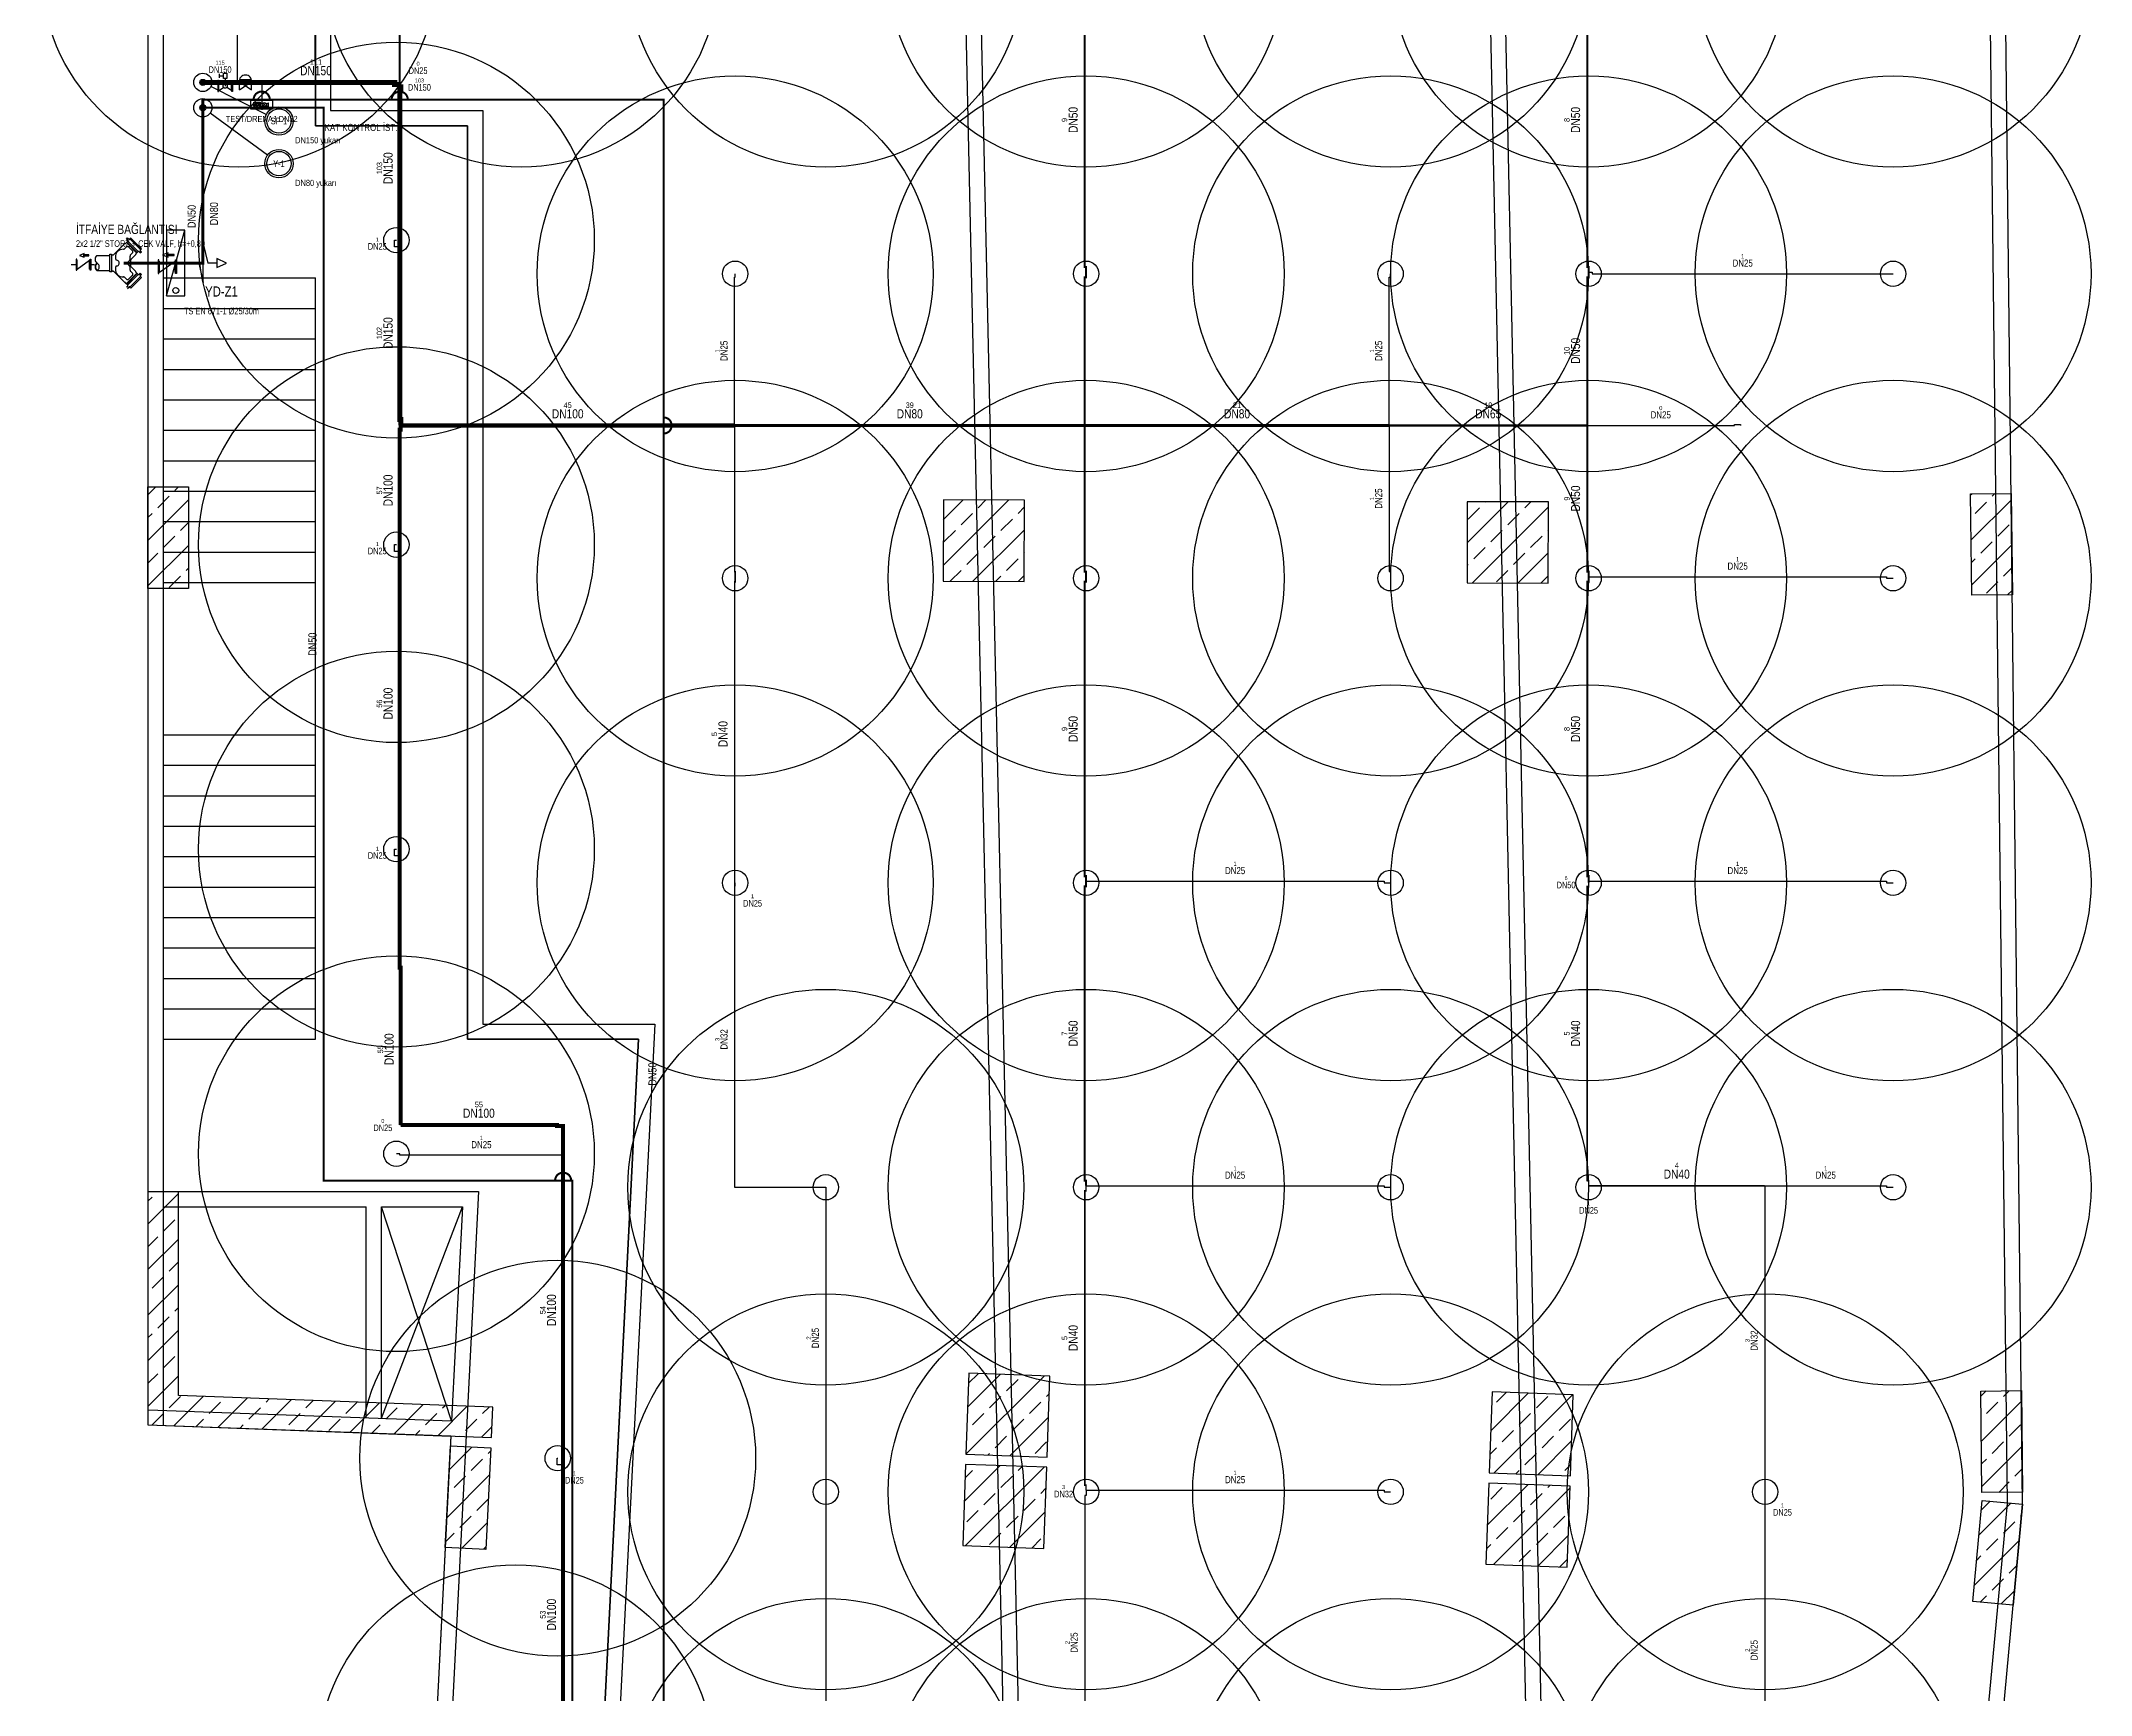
# Model space of a CAD drawing. Header units: centimetres. Extents: x 247996 to 315152, y -468471 to -440326.
# Drawn here: x 250247 to 252266, y -453671 to -452041 of the extents above; entities that cross this region are included whole.
import ezdxf
from ezdxf.enums import TextEntityAlignment as Align

# ---------------------------------------------------------------- set-up
doc = ezdxf.new("R2010")
doc.units = ezdxf.units.CM
for name, color, linetype in [('SCOTT-MKDU0', 50, 'Continuous'), ('SCOTT-MTY-SPRINKLER', 15, 'Continuous'), ('SCOTT-MTY-SPRINKLER-BORU', 140, 'Continuous'), ('SCOTT-MTY-SPRINKLER-CAP', 141, 'Continuous'), ('SCOTT-MTY-SPRINKLER-KORUMA', 8, 'Continuous'), ('SCOTT-MTY-YANGIN-DOLAP', 1, 'Continuous'), ('SCOTT-MTY-YANGIN-DOLAP-BORU', 1, 'Continuous'), ('SCOTT-MTY-YANGIN-ITFAIYE', 1, 'Continuous'), ('SCOTT-MTY-YANGIN-KOLON', 6, 'Continuous'), ('SCOTT-MTY-YANGIN-VANA', 1, 'Continuous')]:
    doc.layers.add(name, color=color, linetype=linetype)
doc.styles.add('ROTAS', font='arial.ttf')

# ---------------------------------------------------------------- blocks, each defined once
blk = doc.blocks.new('ASL-SPR-UP')
blk.add_circle((0, 0), 12.5)
blk = doc.blocks.new('Y-KOLON')
blk.add_hatch(color=7).paths.add_polyline_path([(3, 0), (2.8, 1.1), (2.1, 2.1), (1.1, 2.8), (0, 3), (-1.1, 2.8), (-2.1, 2.1), (-2.8, 1.1), (-3, 0), (-2.8, -1.1), (-2.1, -2.1), (-1.1, -2.8), (0, -3), (1.1, -2.8), (2.1, -2.1), (2.8, -1.1)])
for radius in [9, 3]:
    blk.add_circle((0, 0), radius)
blk = doc.blocks.new('ASL-YD-PLAN')
for p, q in [((0, 32.8), (-5, 22)), ((5, 22), (0, 32.8)), ((-21.2, 7.3), (0, 12.3)), ((21.2, 7.3), (-21.2, 7.3)), ((-5, 22), (5, 22)), ((0, 22), (0, 12.3)), ((0, 2.3), (21.2, 7.3)), ((0, 2.3), (0, -7.8)), ((36, -32.8), (-36, -12.8)), ((30, -22.8), (30, -22.8))]:
    blk.add_line(p, q)
for points in [[(-36, -12.8), (-36, -32.8), (36, -32.8), (36, -12.8), (-36, -12.8)], [(36, -32.8), (-36, -12.8), (-36, -32.8), (36, -32.8)]]:
    blk.add_lwpolyline(points)
blk.add_circle((30, -22.8), 3.25)
blk = doc.blocks.new('ASL-IZL-KELEBEK')
for p, q in [((-4.4, -6.8), (-17.1, 1.9)), ((-17.1, -22.4), (-17.1, 1.9)), ((-15.3, 12.6), (-15.3, 23.4)), ((-15.3, 12.6), (-15.3, 23.4)), ((-15.3, 12.6), (-15.3, 23.4)), ((-15.3, 12.6), (-15.3, 23.4)), ((-15.3, 18), (-4.7, 18)), ((-15.3, 18), (-4.7, 18)), ((-15.3, 18), (-4.7, 18)), ((-15.3, 18), (-4.7, 18)), ((0.1, 10.8), (0.1, -10.2)), ((4.6, -6.7), (17.1, 1.9)), ((17.1, -22.4), (17.1, 1.9)), ((-17.1, -22.4), (-4.4, -13.6)), ((17.1, -22.4), (4.6, -13.7))]:
    blk.add_line(p, q)
for points in [[(-18.2, 4.8), (-20, 4.8), (-20, -25.2), (-18.2, -25.2), (-18.2, 4.8)], [(4.9, 25.2), (4.9, 10.8), (-4.7, 10.8), (-4.7, 25.2), (4.9, 25.2)], [(4.9, 25.2), (4.9, 10.8), (-4.7, 10.8), (-4.7, 25.2), (4.9, 25.2)], [(4.9, 25.2), (4.9, 10.8), (-4.7, 10.8), (-4.7, 25.2), (4.9, 25.2)], [(4.9, 25.2), (4.9, 10.8), (-4.7, 10.8), (-4.7, 25.2), (4.9, 25.2)], [(18.2, 4.8), (20, 4.8), (20, -25.2), (18.2, -25.2), (18.2, 4.8)]]:
    blk.add_lwpolyline(points)
blk.add_circle((0.1, -10.2), 5.68)
blk = doc.blocks.new('ASL-FS')
for p, q in [((-16.3, 7.7), (16.2, 7.7)), ((-16.2, -20), (-16.2, 2)), ((-16.2, 2), (16.3, -20)), ((-16.2, -20), (16.3, 2)), ((0.1, -9), (0.1, 7.7)), ((16.3, -20), (16.3, 2))]:
    blk.add_line(p, q)
blk.add_lwpolyline([(16.2, 7.7), (14.8, 11.1), (12.8, 14.1), (10.1, 16.6), (7, 18.5), (3.5, 19.6), (-0.1, 20), (-3.7, 19.6), (-7.2, 18.5), (-10.3, 16.6), (-12.9, 14.1), (-15, 11.1), (-16.3, 7.7)])
blk = doc.blocks.new('ASL-TEST')
for p, q in [((-34.2, 4.8), (-31.8, 10.2)), ((-28.5, 10.2), (-26.1, 4.8)), ((-27.4, 0), (-21.1, 0)), ((-21.1, 10.2), (-6.9, -10.2)), ((-21.1, -10.2), (-6.9, 10.2)), ((-21.1, 10.2), (-6.9, -10.2)), ((-21.1, -10.2), (-6.9, 10.2)), ((-6.9, 0), (-5.6, 0)), ((-5.6, 8.4), (3.3, 4)), ((-5.6, -8.4), (-5.6, 8.4)), ((5, -6.3), (17.5, 6.3)), ((5, 6.3), (17.5, -6.3)), ((19.2, 4), (28, 8.4)), ((28, -8.4), (28, 8.4)), ((-34.2, -4.8), (-31.8, -10.2)), ((-28.5, -10.2), (-26.1, -4.8)), ((-5.6, -8.4), (3.3, -4)), ((19.2, -4), (28, -8.4))]:
    blk.add_line(p, q)
for points in [[(-44.2, -18.7), (-44.2, 18.7), (44.2, 18.7), (44.2, -18.7), (-44.2, -18.7)], [(-34.2, -4.8), (-34.2, 4.8)], [(-27.4, -2.4), (-27.4, 2.4), (-33.2, 2.4), (-33.2, -2.4), (-27.4, -2.4)], [(-31.8, 10.2), (-28.5, 10.2)], [(-26.1, -4.8), (-26.1, 4.8)], [(-21.1, -10.2), (-21.1, 10.2), (-6.9, 10.2), (-6.9, -10.2), (-21.1, -10.2)], [(-31.8, -10.2), (-28.5, -10.2)]]:
    blk.add_lwpolyline(points)
blk.add_circle((11.2, 0), 8.88)
blk = doc.blocks.new('ASL-ITFAIYE')
for p, q in [((52.4, 53.8), (58.4, 59.9)), ((54.8, 65.7), (58.2, 69.2)), ((54.8, 65.7), (58.4, 62.1)), ((56, 57.4), (84.5, 28.9)), ((57.1, 63.4), (60.5, 66.9)), ((58.2, 69.2), (61.9, 65.5)), ((58.4, 59.8), (86.5, 31.7)), ((64, 65.5), (64.1, 65.6)), ((-80.2, -16.6), (-80.2, 7.8)), ((-45.9, -16.6), (-45.9, 7.8)), ((-26.1, 20.7), (9, 20.7)), ((13.9, 24.4), (14.3, 23.8)), ((20.1, 23.3), (50.1, 53.3)), ((49.4, 38.7), (55, 44.3)), ((50.7, 53.6), (51.8, 53.6)), ((54.6, 56), (83.1, 27.5)), ((60.5, 44.3), (71.4, 33.4)), ((66, 22.5), (71.4, 27.9)), ((67, 9.6), (80.4, 23.1)), ((80.7, 23.6), (80.7, 24.7)), ((80.9, 25.3), (87, 31.3)), ((89.1, 31.3), (92.8, 27.7)), ((90.5, 30), (93.9, 33.4)), ((92.6, 37), (92.6, 37)), ((92.6, 34.8), (96.2, 31.1)), ((92.8, 27.7), (96.2, 31.1)), ((-96.2, -4.3), (-83.1, -4.3)), ((-43, -4.3), (-32.6, -4.3)), ((-26.1, -20.7), (9, -20.7)), ((13.9, -24.4), (14.3, -23.8)), ((20.1, -23.3), (50.2, -53.3)), ((49.4, -38.7), (55, -44.3)), ((50.7, -53.6), (51.8, -53.6)), ((52.4, -53.8), (58.4, -59.9)), ((54.6, -56), (83.1, -27.5)), ((56, -57.4), (84.5, -28.9)), ((58.4, -59.8), (86.5, -31.7)), ((60.5, -44.3), (71.4, -33.4)), ((66, -22.5), (71.4, -27.9)), ((67, -9.6), (80.4, -23.1)), ((80.7, -24.7), (80.7, -23.6)), ((80.9, -25.3), (87, -31.3)), ((89.1, -31.3), (92.8, -27.7)), ((90.5, -30), (94, -33.4)), ((92.6, -34.8), (96.2, -31.1)), ((92.6, -37), (92.6, -37)), ((92.8, -27.7), (96.2, -31.1)), ((54.8, -65.7), (58.4, -62.1)), ((57.1, -63.4), (60.5, -66.9)), ((58.2, -69.2), (61.9, -65.5)), ((64.1, -65.5), (64.1, -65.6))]:
    blk.add_line(p, q)
for points in [[(58.4, 59.9), (58.7, 60.1), (58.8, 60.5), (58.9, 60.8), (58.9, 61.1), (58.8, 61.5), (58.7, 61.8), (58.4, 62.1)], [(61.9, 65.5), (62.1, 65.3), (62.4, 65.1), (62.8, 65), (63.1, 65), (63.5, 65.1), (63.8, 65.3), (64, 65.5)], [(63.8, 65.9), (93, 36.7), (95.7, 39.4), (66.5, 68.6), (63.8, 65.9)], [(-81.3, 10.7), (-83.1, 10.7), (-83.1, -19.4), (-81.3, -19.4), (-81.3, 10.7)], [(-80.2, -16.6), (-45.9, 7.8)], [(-73.9, 21.1), (-60.8, 16.3), (-63.3, 20.1), (-48.3, 20.1), (-48.3, 22.1), (-63.3, 22.1), (-60.8, 26), (-73.9, 21.1)], [(-44.8, 10.7), (-43, 10.7), (-43, -19.4), (-44.8, -19.4), (-44.8, 10.7)], [(-26.1, 20.7), (-28.1, 18.6), (-29.7, 16), (-30.6, 13.3), (-31, 10.3), (-30.6, 7.4), (-29.7, 4.6), (-28.1, 2.1), (-26.1, 0)], [(9, -24.4), (9, 24.4), (13.9, 24.4), (13.9, -24.4), (9, -24.4)], [(14.3, 23.8), (14.9, 23.2), (15.5, 22.7), (16.3, 22.4), (17.1, 22.2), (17.9, 22.2), (18.7, 22.4), (19.5, 22.8), (20.1, 23.3)], [(46.4, 37.6), (42.1, 37.5), (37.9, 36.4), (34, 34.5), (30.7, 31.9), (27.9, 28.5), (25.9, 24.7), (24.8, 20.6), (24.6, 16.3), (25.3, 12), (26.9, 8)], [(27.1, -8), (28.8, -7.8), (30.3, -7.3), (31.8, -6.5), (33, -5.4), (34, -4), (34.7, -2.5), (35, -0.8), (35, 0.8), (34.7, 2.5), (34, 4), (33, 5.4), (31.8, 6.5), (30.3, 7.3), (28.8, 7.8), (27.1, 8)], [(46.4, 37.6), (47.2, 37.6), (48, 37.8), (48.8, 38.2), (49.4, 38.7)], [(50.7, 53.6), (50.5, 53.6), (50.4, 53.5), (50.3, 53.4), (50.1, 53.3)], [(51.8, 53.6), (52, 53.6), (52.1, 53.6), (52.2, 53.7), (52.4, 53.8)], [(60.5, 44.3), (59.8, 44.8), (59, 45.2), (58.2, 45.4), (57.3, 45.4), (56.5, 45.2), (55.7, 44.8), (55, 44.3)], [(57.9, 1.2), (57.7, 0.9), (57.5, 0.7), (57.4, 0.3), (57.4, 0), (57.4, -0.3), (57.5, -0.7), (57.7, -0.9), (57.9, -1.2)], [(57.9, 1.2), (60.9, 3.9), (63.2, 7.3), (64.6, 11.1), (65.2, 15.1), (64.9, 19.1)], [(66, 22.5), (65.4, 21.8), (65, 21), (64.9, 20), (64.9, 19.1)], [(67, 9.6), (66.5, 9.1), (66.2, 8.4), (65.9, 7.8), (65.8, 7.1)], [(65.8, 7.1), (65.8, 7), (65.9, 6.9), (65.9, 6.8), (65.9, 6.7)], [(65.9, -6.7), (67, -4.1), (67.6, -1.4), (67.6, 1.4), (67, 4.1), (65.9, 6.7)], [(71.4, 27.9), (71.9, 28.6), (72.3, 29.4), (72.5, 30.2), (72.5, 31.1), (72.3, 31.9), (71.9, 32.7), (71.4, 33.4)], [(80.4, 23.1), (80.5, 23.2), (80.6, 23.3), (80.6, 23.5), (80.7, 23.6)], [(80.9, 25.3), (80.8, 25.2), (80.7, 25), (80.7, 24.9), (80.7, 24.7)], [(89.1, 31.3), (88.9, 31.6), (88.6, 31.7), (88.2, 31.8), (87.9, 31.8), (87.5, 31.7), (87.2, 31.6), (87, 31.3)], [(92.6, 37), (92.4, 36.7), (92.2, 36.4), (92.1, 36), (92.1, 35.7), (92.2, 35.4), (92.4, 35), (92.6, 34.8)], [(-26.1, 0), (-28, -2.2), (-29.5, -4.7), (-30.4, -7.4), (-30.7, -10.3), (-30.4, -13.2), (-29.5, -16), (-28, -18.5), (-26.1, -20.7)], [(-25.3, -0.4), (-27.2, -2.4), (-28.7, -4.9), (-29.6, -7.5), (-29.9, -10.3), (-29.6, -13.1), (-28.7, -15.8), (-27.2, -18.2), (-25.3, -20.3)], [(-26.1, -20.7), (-24, -19.5), (-22.3, -17.9), (-20.9, -16), (-19.9, -13.8), (-19.4, -11.5), (-19.4, -9.2), (-19.9, -6.8), (-20.9, -4.7), (-22.3, -2.8), (-24, -1.2), (-26.1, 0)], [(20.1, -23.3), (19.5, -22.8), (18.7, -22.4), (17.9, -22.2), (17.1, -22.2), (16.3, -22.4), (15.5, -22.7), (14.9, -23.2), (14.3, -23.8)], [(26.9, -8), (25.3, -12), (24.6, -16.3), (24.8, -20.6), (25.9, -24.7), (27.9, -28.6), (30.7, -31.9), (34, -34.5), (37.9, -36.4), (42.1, -37.5), (46.4, -37.6)], [(49.4, -38.7), (48.8, -38.2), (48, -37.8), (47.2, -37.6), (46.4, -37.6)], [(50.2, -53.3), (50.3, -53.4), (50.4, -53.5), (50.5, -53.6), (50.7, -53.6)], [(52.4, -53.8), (52.2, -53.7), (52.1, -53.6), (52, -53.6), (51.8, -53.6)], [(55, -44.3), (55.7, -44.8), (56.5, -45.2), (57.3, -45.4), (58.2, -45.4), (59, -45.2), (59.8, -44.8), (60.5, -44.3)], [(64.9, -19.1), (65.2, -15.1), (64.6, -11.1), (63.2, -7.3), (60.9, -3.9), (57.9, -1.2)], [(63.8, -65.9), (93, -36.7), (95.7, -39.4), (66.5, -68.6), (63.8, -65.9)], [(64.9, -19.1), (64.9, -20), (65, -21), (65.4, -21.8), (66, -22.5)], [(64.9, -19.1), (64.9, -20), (65, -21), (65.4, -21.8), (66, -22.5)], [(65.9, -6.7), (65.9, -6.8), (65.9, -6.9), (65.8, -7), (65.8, -7.1)], [(65.8, -7.1), (65.9, -7.8), (66.2, -8.4), (66.5, -9.1), (67, -9.6)], [(71.4, -33.4), (71.9, -32.7), (72.3, -31.9), (72.5, -31.1), (72.5, -30.2), (72.3, -29.4), (71.9, -28.6), (71.4, -27.9)], [(80.7, -23.6), (80.6, -23.5), (80.6, -23.3), (80.5, -23.2), (80.4, -23.1)], [(80.7, -24.7), (80.7, -24.9), (80.7, -25), (80.8, -25.1), (80.9, -25.3)], [(87, -31.3), (87.2, -31.6), (87.5, -31.7), (87.9, -31.8), (88.2, -31.8), (88.6, -31.7), (88.9, -31.6), (89.1, -31.3)], [(92.6, -34.8), (92.4, -35), (92.2, -35.4), (92.1, -35.7), (92.1, -36), (92.2, -36.4), (92.4, -36.7), (92.6, -37)], [(58.4, -62.1), (58.7, -61.8), (58.8, -61.5), (58.9, -61.1), (58.9, -60.8), (58.8, -60.5), (58.7, -60.1), (58.4, -59.9)], [(64.1, -65.5), (63.8, -65.3), (63.5, -65.1), (63.1, -65), (62.8, -65), (62.5, -65.1), (62.1, -65.3), (61.9, -65.5)]]:
    blk.add_lwpolyline(points)
blk.add_circle((65, 0), 1.84)
blk = doc.blocks.new('ASL-CEK')
for p, q in [((-17.1, -19.8), (-17.1, 4.5)), ((17.1, -19.8), (17.1, 4.5))]:
    blk.add_line(p, q)
for points in [[(-18.2, 7.4), (-20, 7.4), (-20, -22.6), (-18.2, -22.6), (-18.2, 7.4)], [(-17.1, -19.8), (17.1, 4.5)], [(-10.8, 17.8), (2.2, 13), (-0.3, 16.8), (14.7, 16.8), (14.7, 18.8), (-0.3, 18.8), (2.2, 22.6), (-10.8, 17.8)], [(18.2, 7.4), (20, 7.4), (20, -22.6), (18.2, -22.6), (18.2, 7.4)]]:
    blk.add_lwpolyline(points)

msp = doc.modelspace()

# ---------------------------------------------------------------- linework, layer by layer
at = {"layer": 'SCOTT-MKDU0', "color": 8, "ltscale": 0.03}
for p, q in [((250351.9, -450830.7), (250351.9, -453404.6)), ((250351.9, -450830.7), (250351.9, -453404.6)), ((250516.9, -452124.7), (250515.7, -450831.3)), ((250531.9, -450831.4), (250531.9, -452109.7)), ((252199, -453482.7), (252168.7, -450836.9)), ((250366.9, -450845.8), (250366.9, -453404.6)), ((250516.9, -450846.3), (250516.9, -452124.7)), ((251132, -450848.4), (251201.8, -454027.4)), ((251147, -450848.5), (251216.8, -454027.4)), ((251650, -450850.2), (251716.4, -454027.4)), ((251665, -450850.2), (251731.7, -454042.4)), ((252184, -453482.1), (252153.9, -450851.9)), ((250531.9, -452109.7), (250681.9, -452109.7)), ((250681.9, -452109.7), (250681.9, -453009.7)), ((250516.9, -452124.7), (250666.9, -452124.7)), ((250666.9, -452124.7), (250516.9, -452124.7)), ((250666.9, -452124.7), (250666.9, -453024.7)), ((250666.9, -453024.7), (250666.9, -452124.7)), ((250366.9, -452274.7), (250516.9, -452274.7)), ((250516.9, -453024.7), (250516.9, -452274.7)), ((250366.9, -452304.7), (250516.9, -452304.7)), ((250366.9, -452334.7), (250516.9, -452334.7)), ((250366.9, -452364.7), (250516.9, -452364.7)), ((250366.9, -452394.7), (250516.9, -452394.7)), ((250366.9, -452424.7), (250516.9, -452424.7)), ((250366.9, -452424.7), (250516.9, -452424.7)), ((250366.9, -452454.7), (250516.9, -452454.7)), ((250351.9, -452488.3), (250359.6, -452480.6)), ((250351.9, -452480.6), (250391.9, -452480.6)), ((250351.9, -452580.6), (250351.9, -452480.6)), ((250378.5, -452484.1), (250382, -452480.6)), ((250391.9, -452480.6), (250391.9, -452580.6)), ((250351.9, -452533.2), (250391.9, -452493.2)), ((250361.7, -452501), (250372.9, -452489.7)), ((250366.9, -452484.7), (250516.9, -452484.7)), ((251135.7, -452493.3), (251135.4, -452573.3)), ((251135.4, -452557.9), (251199.8, -452493.5)), ((251135.6, -452512.8), (251155.1, -452493.4)), ((251215.7, -452493.6), (251135.7, -452493.3)), ((251169.9, -452501), (251177.4, -452493.4)), ((251209.2, -452506.6), (251215.6, -452500.1)), ((251215.4, -452573.6), (251215.7, -452493.6)), ((251651.9, -452495.1), (251651.6, -452575.1)), ((251651.8, -452535.5), (251692, -452495.2)), ((251731.9, -452495.3), (251651.9, -452495.1)), ((251652.6, -452512.2), (251663.8, -452501)), ((251657.1, -452575.1), (251731.9, -452500.3)), ((251669.4, -452495.4), (251669.7, -452495.1)), ((251708.7, -452501), (251714.4, -452495.3)), ((251731.6, -452575.3), (251731.9, -452495.3)), ((252147.8, -452487.3), (252187.8, -452486.9)), ((252147.8, -452488.4), (252148.9, -452487.3)), ((252148.9, -452587.3), (252147.8, -452487.3)), ((252148.3, -452532.8), (252187.9, -452493.3)), ((252152.1, -452506.6), (252163.3, -452495.4)), ((252169, -452489.7), (252171.6, -452487.1)), ((252187.8, -452486.9), (252188.9, -452586.9)), ((250351.9, -452510.7), (250356.1, -452506.6)), ((250366.9, -452514.7), (250516.9, -452514.7)), ((250384.1, -452523.4), (250391.9, -452515.6)), ((251153.1, -452517.8), (251164.3, -452506.6)), ((251192.4, -452523.4), (251203.6, -452512.2)), ((251691.9, -452517.8), (251703.1, -452506.6)), ((252174.6, -452529), (252185.8, -452517.8)), ((250351.9, -452578.1), (250391.9, -452538.1)), ((250367.3, -452540.3), (250378.5, -452529)), ((251136.2, -452534.6), (251147.5, -452523.4)), ((251164.8, -452573.4), (251215.6, -452522.7)), ((251175.5, -452540.3), (251186.7, -452529)), ((251658.2, -452551.5), (251669.4, -452540.3)), ((251675, -452534.6), (251686.3, -452523.4)), ((251714.3, -452540.3), (251725.6, -452529)), ((251731.2, -452523.4), (251731.8, -452522.8)), ((252148.8, -452577.2), (252188.4, -452537.7)), ((252157.7, -452545.9), (252169, -452534.6)), ((250351.9, -452555.6), (250361.7, -452545.9)), ((250366.9, -452544.7), (250516.9, -452544.7)), ((250389.7, -452562.7), (250391.9, -452560.5)), ((251158.7, -452557.1), (251169.9, -452545.9)), ((251198, -452562.7), (251209.2, -452551.5)), ((251214.8, -452545.9), (251215.5, -452545.2)), ((251651.7, -452558), (251652.6, -452557.1)), ((251697.5, -452557.1), (251708.7, -452545.9)), ((251701.8, -452575.2), (251731.7, -452545.3)), ((252148.6, -452555), (252152.1, -452551.5)), ((252180.2, -452568.3), (252188.6, -452559.9)), ((250391.9, -452580.6), (250351.9, -452580.6)), ((250366.9, -452574.7), (250516.9, -452574.7)), ((250372.9, -452579.5), (250384.1, -452568.3)), ((251135.4, -452573.3), (251215.4, -452573.6)), ((251142.5, -452573.3), (251153.1, -452562.7)), ((251187.2, -452573.5), (251192.4, -452568.3)), ((251209.6, -452573.5), (251215.4, -452567.7)), ((251651.6, -452575.1), (251731.6, -452575.3)), ((251680.7, -452573.9), (251691.9, -452562.7)), ((251724.2, -452575.3), (251731.2, -452568.3)), ((252163.3, -452585.2), (252174.6, -452573.9)), ((252184, -452586.9), (252188.9, -452582.1)), ((252188.9, -452586.9), (252148.9, -452587.3)), ((250366.9, -452724.7), (250516.9, -452724.7)), ((250366.9, -452754.7), (250516.9, -452754.7)), ((250366.9, -452784.7), (250516.9, -452784.7)), ((250366.9, -452814.7), (250516.9, -452814.7)), ((250366.9, -452844.7), (250516.9, -452844.7)), ((250366.9, -452874.7), (250516.9, -452874.7)), ((250366.9, -452874.7), (250516.9, -452874.7)), ((250366.9, -452904.7), (250516.9, -452904.7)), ((250366.9, -452934.7), (250516.9, -452934.7)), ((250366.9, -452964.7), (250516.9, -452964.7)), ((250366.9, -452994.7), (250516.9, -452994.7)), ((250366.9, -453024.7), (250516.9, -453024.7)), ((250666.9, -453024.7), (250835.4, -453024.7)), ((250835.4, -453024.7), (250666.9, -453024.7)), ((250681.9, -453009.7), (250851.2, -453009.7)), ((250835.4, -453024.7), (250783.8, -454042.4)), ((250783.8, -454042.4), (250835.4, -453024.7)), ((250851.2, -453009.7), (250799.6, -454027.4)), ((250381.9, -453174.8), (250351.9, -453174.8)), ((250351.9, -453174.8), (250351.9, -453404.6)), ((250351.9, -453206.7), (250381.9, -453176.7)), ((250351.9, -453184.2), (250356.1, -453180.1)), ((250366.9, -453174.7), (250677.6, -453174.7)), ((250381.9, -453375.7), (250381.9, -453174.8)), ((250677.6, -453174.7), (250544, -455809.8)), ((250366.9, -453189.7), (250566.9, -453189.7)), ((250367.3, -453213.8), (250378.5, -453202.6)), ((250566.9, -453397.3), (250566.9, -453189.7)), ((250581.9, -453397.9), (250581.9, -453189.7)), ((250581.9, -453189.7), (250661.8, -453189.7)), ((250581.9, -453397.9), (250661.8, -453189.7)), ((250651.1, -453400.4), (250581.9, -453189.7)), ((250661.8, -453189.7), (250651.1, -453400.4)), ((250351.9, -453229.1), (250361.7, -453219.4)), ((250351.9, -453251.6), (250381.9, -453221.6)), ((250372.9, -453253.1), (250381.9, -453244)), ((250351.9, -453296.5), (250381.9, -453266.5)), ((250356.1, -453269.9), (250367.3, -453258.7)), ((250378.5, -453292.4), (250381.9, -453288.9)), ((250361.7, -453309.2), (250372.9, -453298)), ((250351.9, -453341.4), (250381.9, -453311.4)), ((250351.9, -453318.9), (250356.1, -453314.8)), ((250367.3, -453348.5), (250378.5, -453337.3)), ((250351.9, -453363.8), (250361.7, -453354.1)), ((250351.9, -453386.3), (250381.9, -453356.3)), ((251160.7, -453353.5), (251157.9, -453433.5)), ((251157.9, -453433.5), (251235.2, -453356.2)), ((251159.6, -453386.9), (251191.8, -453354.6)), ((251160.4, -453363.6), (251169.9, -453354.1)), ((251240.7, -453356.4), (251160.7, -453353.5)), ((251198, -453370.9), (251209.2, -453359.7)), ((251237.8, -453436.3), (251240.7, -453356.4)), ((250352.5, -453389.6), (250651.1, -453400.4)), ((250372.9, -453387.8), (250384.1, -453376.5)), ((250377.5, -453405.6), (250406.5, -453376.6)), ((250691.9, -453387.2), (250381.9, -453375.7)), ((250412.2, -453393.4), (250423.4, -453382.2)), ((250420.9, -453407.2), (250449.8, -453378.2)), ((250451.5, -453399), (250462.7, -453387.8)), ((250464.2, -453408.8), (250493.1, -453379.8)), ((250468.3, -453382.2), (250471.5, -453379)), ((250507.5, -453410.4), (250536.4, -453381.4)), ((250507.6, -453387.8), (250514.8, -453380.6)), ((250546.9, -453393.4), (250558.1, -453382.2)), ((250550.8, -453412), (250579.7, -453383)), ((250586.2, -453399), (250597.4, -453387.8)), ((250594.1, -453413.6), (250623, -453384.6)), ((250637.4, -453415.2), (250666.3, -453386.2)), ((250642.3, -453387.8), (250644.7, -453385.4)), ((250681.6, -453393.4), (250688, -453387)), ((250690.4, -453417.1), (250691.9, -453387.2)), ((251181.1, -453387.8), (251192.4, -453376.5)), ((251220.4, -453393.4), (251231.6, -453382.2)), ((251237.3, -453376.5), (251240.1, -453373.7)), ((251676.3, -453372), (251673.5, -453451.9)), ((251675, -453410.3), (251712, -453373.3)), ((251756.3, -453374.8), (251676.3, -453372)), ((251678.1, -453452.1), (251755.4, -453374.8)), ((251680.7, -453382.2), (251690.3, -453372.5)), ((251719.9, -453387.8), (251731.2, -453376.5)), ((251753.4, -453454.8), (251756.3, -453374.8)), ((252157.8, -453371.2), (252197.8, -453370.7)), ((252157.8, -453376.4), (252163.1, -453371.1)), ((252158.9, -453471.2), (252157.8, -453371.2)), ((252158.3, -453420.8), (252197.9, -453381.3)), ((252163.3, -453393.4), (252174.6, -453382.2)), ((252180.2, -453376.5), (252185.9, -453370.9)), ((252197.8, -453370.7), (252198.9, -453470.7)), ((250351.9, -453404.6), (250650.4, -453415.3)), ((250351.9, -453404.6), (250690.4, -453417.1)), ((250351.9, -453404.6), (250650.3, -453415.6)), ((250356.1, -453404.6), (250367.3, -453393.4)), ((250399.2, -453406.4), (250406.6, -453399)), ((250442.5, -453408), (250445.9, -453404.6)), ((250490.8, -453404.6), (250502, -453393.4)), ((250530.1, -453410.2), (250541.3, -453399)), ((250572.4, -453412.8), (250580.6, -453404.6)), ((250625.5, -453404.6), (250636.7, -453393.4)), ((250664.8, -453410.2), (250676, -453399)), ((250680.7, -453416.8), (250690.9, -453406.5)), ((251164.3, -453404.6), (251175.5, -453393.4)), ((251201.2, -453435), (251239.2, -453397)), ((251203.6, -453410.2), (251214.8, -453399)), ((251703.1, -453404.6), (251714.3, -453393.4)), ((251742.4, -453410.2), (251753.6, -453399)), ((252185.8, -453415.8), (252197, -453404.6)), ((250650.4, -453415.3), (250463.4, -457103.9)), ((250650.3, -453415.6), (250610.2, -454207.4)), ((250615.7, -453414.4), (250619.9, -453410.2)), ((250644.8, -453525.2), (250649.9, -453425.3)), ((250648.7, -453448.7), (250671.1, -453426.4)), ((250649.9, -453425.3), (250689.8, -453427.3)), ((250659, -453416), (250659.2, -453415.8)), ((250689.8, -453427.3), (250684.8, -453527.2)), ((250687.2, -453432.7), (250689.7, -453430.2)), ((251186.7, -453427.1), (251198, -453415.8)), ((251226, -453432.7), (251237.3, -453421.4)), ((251674.1, -453433.6), (251680.7, -453427.1)), ((251686.3, -453421.4), (251697.5, -453410.2)), ((251721.4, -453453.6), (251754.6, -453420.4)), ((251725.6, -453427.1), (251736.8, -453415.8)), ((252158.8, -453465.2), (252198.4, -453425.7)), ((252169, -453432.7), (252180.2, -453421.4)), ((250670.4, -453449.5), (250681.6, -453438.3)), ((251157.5, -453443.5), (251154.7, -453523.4)), ((251156.2, -453480), (251191.6, -453444.7)), ((251157.1, -453456.7), (251164.3, -453449.5)), ((251237.5, -453446.3), (251157.5, -453443.5)), ((251157.6, -453523.5), (251234.9, -453446.2)), ((251157.9, -453433.5), (251237.8, -453436.3)), ((251179.5, -453434.3), (251181.1, -453432.7)), ((251209.2, -453449.5), (251213.2, -453445.5)), ((251234.6, -453526.3), (251237.5, -453446.3)), ((251699.7, -453452.9), (251703.1, -453449.5)), ((251708.7, -453443.9), (251719.9, -453432.7)), ((251748, -453449.5), (251753.8, -453443.7)), ((252158.6, -453443), (252163.3, -453438.3)), ((252191.4, -453455.1), (252198.6, -453447.9)), ((250646.3, -453496), (250688.5, -453453.8)), ((250653.5, -453466.3), (250664.8, -453455.1)), ((251192.4, -453466.3), (251203.6, -453455.1)), ((251231.6, -453472), (251236.7, -453466.9)), ((251673.1, -453461.9), (251670.2, -453541.9)), ((251671.6, -453503.4), (251711.8, -453463.3)), ((251753.1, -453464.8), (251673.1, -453461.9)), ((251673.5, -453451.9), (251753.4, -453454.8)), ((251675, -453477.6), (251686.3, -453466.3)), ((251677.8, -453542.1), (251753, -453467)), ((251731.2, -453466.3), (251733.4, -453464.1)), ((251750.2, -453544.7), (251753.1, -453464.8)), ((252198.9, -453470.7), (252158.9, -453471.2)), ((252175.5, -453471), (252185.8, -453460.7)), ((252198.2, -453470.7), (252198.9, -453470.1)), ((250647.5, -453472.4), (250647.9, -453472)), ((250676, -453488.8), (250687.2, -453477.6)), ((251158.7, -453500), (251169.9, -453488.8)), ((251175.5, -453483.2), (251186.7, -453472)), ((251201, -453525.1), (251235.9, -453490.1)), ((251214.8, -453488.8), (251226, -453477.6)), ((251697.5, -453500), (251708.7, -453488.8)), ((251714.3, -453483.2), (251725.6, -453472)), ((251809.9, -457508.1), (252184, -453482.1)), ((251823.2, -457527.9), (252199, -453482.7)), ((252150, -453578.5), (252159.2, -453479)), ((252156.1, -453512.9), (252187.4, -453481.6)), ((252158.4, -453488.2), (252166.9, -453479.7)), ((252159.2, -453479), (252199, -453482.7)), ((252199, -453482.7), (252189.8, -453582.2)), ((250659.2, -453505.6), (250670.4, -453494.4)), ((250661.2, -453526), (250686.1, -453501.1)), ((251198, -453505.6), (251209.2, -453494.4)), ((251680.7, -453516.9), (251691.9, -453505.6)), ((251736.8, -453505.6), (251748, -453494.4)), ((252180.2, -453511.2), (252191.4, -453500)), ((252197, -453494.4), (252198.1, -453493.4)), ((250684.8, -453527.2), (250644.8, -453525.2)), ((250645.1, -453519.7), (250653.5, -453511.2)), ((250682.6, -453527.1), (250684.9, -453524.8)), ((251154.7, -453523.4), (251234.6, -453526.3)), ((251181.1, -453522.5), (251192.4, -453511.2)), ((251222.7, -453525.9), (251231.6, -453516.9)), ((251670.8, -453526.7), (251675, -453522.5)), ((251703.1, -453539.3), (251714.3, -453528.1)), ((251719.9, -453522.5), (251731.2, -453511.2)), ((251721.2, -453543.7), (251751.3, -453513.6)), ((252151.5, -453562.4), (252195.8, -453518.1)), ((252163.3, -453528.1), (252174.6, -453516.9)), ((251670.2, -453541.9), (251750.2, -453544.7)), ((251742.9, -453544.5), (251750.5, -453536.8)), ((252153.8, -453537.7), (252157.7, -453533.7)), ((252185.8, -453550.5), (252193.5, -453542.9)), ((252169, -453567.4), (252180.2, -453556.2)), ((252177.7, -453581.1), (252191.2, -453567.6)), ((252189.8, -453582.2), (252150, -453578.5)), ((252157.1, -453579.2), (252163.3, -453573))]:
    msp.add_line(p, q, dxfattribs=at)
at = {"layer": 'SCOTT-MTY-SPRINKLER-BORU'}
for points, const_width in [([(250440, -452082), (250440, -451974), (250441.6, -451974), (250441.6, -451970.5)], 1.5), ([(250600, -452084), (250600, -451970.5)], 2), ([(251275, -452420), (251275, -452419), (251275, -452274), (251276.2, -452274), (251276.2, -452270.5), (251276.2, -452264), (251275, -452264), (251275, -451974), (251276.2, -451974), (251276.2, -451970.5), (251276.2, -451969)], 2), ([(251771.4, -452269), (251771.4, -452264), (251770, -452264), (251770, -451974), (251771.4, -451974), (251771.4, -451970.5), (251771.4, -451969)], 2), ([(250406, -452082), (250440, -452082)], 5), ([(250440, -452082), (250595, -452082), (250595, -452084), (250600, -452084)], 5), ([(250600, -452084), (250601, -452084)], 5), ([(250601, -452084), (250601, -452089), (250600, -452089), (250600, -452244)], 5), ([(250600, -452089), (250600, -452109)], 5), ([(250600, -452244), (250600, -452414), (250601, -452414), (250601, -452420)], 5), ([(251770, -452420), (251770, -452419), (251770, -452274), (251771.4, -452274), (251771.4, -452270.5), (251771.4, -452269)], 2), ([(250601, -452420), (250601, -452424), (250600, -452424), (250600, -452544)], 4), ([(250601, -452420), (250930, -452420)], 4), ([(250850, -452420), (250870, -452420)], 4), ([(250930, -452420), (251275, -452420)], 3), ([(250930, -452420), (250930, -452564), (250930.5, -452564), (250930.5, -452569), (250930.5, -452570.5), (250930.5, -452574), (250930, -452574), (250930, -452874)], 1.5), ([(251275, -452420), (251575, -452420)], 3), ([(251275, -452420), (251275, -452564), (251276.2, -452564), (251276.2, -452569), (251276.2, -452570.5), (251276.2, -452574), (251275, -452574), (251275, -452864), (251276.2, -452864), (251276.2, -452869)], 2), ([(251575, -452420), (251770, -452420)], 2.5), ([(251770, -452420), (251770, -452564), (251771.4, -452564), (251771.4, -452569)], 2), ([(250600, -452544), (250600, -452844)], 4), ([(251771.4, -452569), (251771.4, -452570.5), (251771.4, -452574), (251770, -452574), (251770, -452864), (251771.4, -452864), (251771.4, -452869)], 2), ([(250600, -452844), (250600, -452954), (250601, -452954), (250601, -452960), (250601, -453109)], 4), ([(251276.2, -452869), (251276.2, -452870.5), (251276.2, -452874), (251275, -452874), (251275, -453164), (251276.2, -453164), (251276.2, -453169)], 2), ([(251771.4, -452870.5), (251771.4, -452874), (251770, -452874), (251770, -453164), (251771.4, -453164), (251771.4, -453169)], 1.5), ([(251771.4, -452869), (251771.4, -452870.5)], 2), ([(250601, -453109), (250755, -453109), (250755, -453110), (250761, -453110), (250761, -453139)], 4), ([(250761, -453139), (250761, -453444)], 4), ([(250761, -453154), (250761, -453174)], 4), ([(251276.2, -453169), (251276.2, -453170.5), (251276.2, -453174), (251275, -453174), (251275, -453464), (251276.2, -453464), (251276.2, -453469)], 1.5), ([(251771.4, -453169), (251945, -453169)], 1.5), ([(250761, -453444), (250761, -453739)], 4)]:
    msp.add_lwpolyline(points, dxfattribs=dict(at, const_width=const_width))
for points in [[(250464, -452082), (250464, -452104)], [(250464, -452089), (250464, -452109)], [(250601, -452084), (250601, -452082)], [(250600, -452244), (250595, -452244), (250595, -452237.4), (250596.7, -452237.4)], [(250930, -452420), (250930, -452419), (250930, -452274), (250930.5, -452274), (250930.5, -452270.5)], [(251575, -452420), (251575, -452419), (251575, -452274), (251576.2, -452274), (251576.2, -452270.5)], [(251771.4, -452269), (251775, -452269), (251775, -452270.5), (252071.4, -452270.5)], [(251575, -452420), (251575, -452564), (251576.2, -452564), (251576.2, -452570.5)], [(251770, -452420), (251915, -452420), (251915, -452419), (251921, -452419), (251921, -452420)], [(250600, -452544), (250595, -452544), (250595, -452537.4), (250596.7, -452537.4)], [(251771.4, -452569), (252065, -452569), (252065, -452570.5), (252071.4, -452570.5)], [(250600, -452844), (250595, -452844), (250595, -452837.4), (250596.7, -452837.4)], [(250930, -452874), (250930.5, -452874), (250930.5, -452870.5)], [(250930, -452874), (250930, -452879), (250930, -453170.5), (251019.8, -453170.5)], [(251276.2, -452869), (251570, -452869), (251570, -452870.5), (251576.2, -452870.5)], [(251771.4, -452869), (252065, -452869), (252065, -452870.5), (252071.4, -452870.5)], [(250601, -453109), (250600, -453109)], [(250761, -453139), (250600, -453139), (250600, -453137.4), (250596.7, -453137.4)], [(251019.8, -453170.5), (251019.8, -453174), (251020, -453174), (251020, -453464), (251019.8, -453464), (251019.8, -453469), (251019.8, -453470.5), (251019.8, -453474), (251020, -453474), (251020, -453764), (251019.8, -453764), (251019.8, -453770.5)], [(251276.2, -453169), (251570, -453169), (251570, -453170.5), (251576.2, -453170.5)], [(251771.4, -453169), (251771.4, -453170.5)], [(251945, -453169), (251945, -453474)], [(251945, -453169), (252065, -453169), (252065, -453170.5), (252071.4, -453170.5)], [(250761, -453444), (250755, -453444), (250755, -453437.4), (250755.7, -453437.4)], [(251276.2, -453470.5), (251276.2, -453474), (251275, -453474), (251275, -453764), (251276.2, -453764), (251276.2, -453769)], [(251276.2, -453469), (251570, -453469), (251570, -453470.5), (251576.2, -453470.5)], [(251276.2, -453469), (251276.2, -453470.5)], [(251945, -453474), (251945.3, -453474), (251945.3, -453470.5)], [(251945, -453474), (251945, -453479), (251945, -453774)]]:
    msp.add_lwpolyline(points, dxfattribs=at)
at = {"layer": 'SCOTT-MTY-SPRINKLER-KORUMA'}
for centre in [(250441.6, -451970.5), (250719.8, -451970.5), (251019.8, -451970.5), (251276.3, -451970.5), (251576.3, -451970.5), (251771.4, -451970.5), (252071.4, -451970.5), (250596.7, -452237.4), (250930.5, -452270.5), (251276.3, -452270.5), (251576.3, -452270.5), (251771.4, -452270.5), (252071.4, -452270.5), (250596.7, -452537.4), (250930.5, -452570.5), (251276.3, -452570.5), (251576.3, -452570.5), (251771.4, -452570.5), (252071.4, -452570.5), (250596.7, -452837.4), (250930.5, -452870.5), (251276.3, -452870.5), (251576.3, -452870.5), (251771.4, -452870.5), (252071.4, -452870.5), (250596.7, -453137.4), (251019.8, -453170.5), (251276.3, -453170.5), (251576.3, -453170.5), (251771.4, -453170.5), (252071.4, -453170.5), (250755.7, -453437.4), (251019.8, -453470.5), (251276.3, -453470.5), (251576.3, -453470.5), (251945.3, -453470.5), (250714.4, -453737.4), (251019.8, -453770.5), (251276.3, -453770.5), (251576.3, -453770.5), (251945.3, -453770.5)]:
    msp.add_circle(centre, 195, dxfattribs=at)
at = {"layer": 'SCOTT-MTY-YANGIN-DOLAP-BORU', "const_width": 2}
for points in [[(250456, -452099), (250456.3, -452096.9), (250457.1, -452095), (250458.3, -452093.3), (250460, -452092.1), (250461.9, -452091.3), (250464, -452091), (250466.1, -452091.3), (250468, -452092.1), (250469.7, -452093.3), (250470.9, -452095), (250471.7, -452096.9), (250472, -452099)], [(250592, -452099), (250592.3, -452096.9), (250593.1, -452095), (250594.3, -452093.3), (250596, -452092.1), (250597.9, -452091.3), (250600, -452091), (250602.1, -452091.3), (250604, -452092.1), (250605.7, -452093.3), (250606.9, -452095), (250607.7, -452096.9), (250608, -452099)], [(250406, -452107), (250406, -452260), (250372.9, -452260)], [(250406, -452107), (250406, -452099), (250405, -452099), (250860, -452099), (250860, -454019), (251460, -454019), (251460, -454021.4), (251466.1, -454021.4)], [(250406, -452107), (250525, -452107), (250525, -453164), (250770, -453164), (250770, -454054), (251000, -454054), (251000, -454024), (250998.8, -454024), (250998.8, -454021.4)], [(250860, -452412), (250862.1, -452412.3), (250864, -452413.1), (250865.7, -452414.3), (250866.9, -452416), (250867.7, -452417.9), (250868, -452420), (250867.7, -452422.1), (250866.9, -452424), (250865.7, -452425.7), (250864, -452426.9), (250862.1, -452427.7), (250860, -452428)], [(250753, -453164), (250753.3, -453161.9), (250754.1, -453160), (250755.3, -453158.3), (250757, -453157.1), (250758.9, -453156.3), (250761, -453156), (250763.1, -453156.3), (250765, -453157.1), (250766.7, -453158.3), (250767.9, -453160), (250768.7, -453161.9), (250769, -453164)]]:
    msp.add_lwpolyline(points, dxfattribs=at)
at = {"layer": 'SCOTT-MTY-YANGIN-ITFAIYE', "const_width": 3}
msp.add_lwpolyline([(250328, -452260), (250406, -452260), (250406, -452098)], dxfattribs=at)
at = {"layer": 'SCOTT-MTY-YANGIN-KOLON'}
for p, q in [((250468.5, -452113.7), (250414, -452086.1)), ((250469.7, -452153.7), (250413.3, -452112.3))]:
    msp.add_line(p, q, dxfattribs=at)
for centre, radius in [((250481, -452120), 14), ((250481, -452120), 12), ((250481, -452162), 14), ((250481, -452162), 12)]:
    msp.add_circle(centre, radius, dxfattribs=at)

# ---------------------------------------------------------------- block references
at = {"layer": 'SCOTT-MTY-SPRINKLER'}
for p in [(250596.7, -452237.4), (250930.5, -452270.5), (251276.3, -452270.5), (251576.3, -452270.5), (251771.4, -452270.5), (252071.4, -452270.5), (250596.7, -452537.4), (250930.5, -452570.5), (251276.3, -452570.5), (251576.3, -452570.5), (251771.4, -452570.5), (252071.4, -452570.5), (250596.7, -452837.4), (250930.5, -452870.5), (251276.3, -452870.5), (251576.3, -452870.5), (251771.4, -452870.5), (252071.4, -452870.5), (250596.7, -453137.4), (251019.8, -453170.5), (251276.3, -453170.5), (251576.3, -453170.5), (251771.4, -453170.5), (252071.4, -453170.5), (250755.7, -453437.4), (251019.8, -453470.5), (251276.3, -453470.5), (251576.3, -453470.5), (251945.3, -453470.5)]:
    msp.add_blockref('ASL-SPR-UP', p, dxfattribs=at)
at = {"layer": 'SCOTT-MTY-YANGIN-DOLAP', "xscale": 0.9, "yscale": 0.9, "rotation": -90}
msp.add_blockref('ASL-YD-PLAN', (250399.9, -452260), dxfattribs=at)
at = {"layer": 'SCOTT-MTY-YANGIN-ITFAIYE', "xscale": 0.36, "yscale": 0.36}
msp.add_blockref('ASL-ITFAIYE', (250311, -452260), dxfattribs=at)
at = {"layer": 'SCOTT-MTY-YANGIN-KOLON'}
for p in [(250406, -452082), (250406, -452107)]:
    msp.add_blockref('Y-KOLON', p, dxfattribs=at)
at = {"layer": 'SCOTT-MTY-YANGIN-VANA'}
for name, p, xscale, yscale in [('ASL-IZL-KELEBEK', (250428, -452082), 0.36, 0.36), ('ASL-FS', (250448, -452082), 0.36, 0.36), ('ASL-TEST', (250464, -452104), 0.24, 0.24), ('ASL-CEK', (250371, -452260), 0.45, 0.45)]:
    msp.add_blockref(name, p, dxfattribs=dict(at, xscale=xscale, yscale=yscale))

# ---------------------------------------------------------------- texts
at = {"layer": 'SCOTT-MTY-SPRINKLER-CAP', "style": 'ROTAS', "width": 0.8}
for s, height, p in [('DN150', 6.5, (250423, -452069.4)), ('115', 3.9, (250423, -452062.6)), ('DN150', 9, (250517.5, -452070.5)), ('111', 5.4, (250517.5, -452062)), ('DN25', 6.5, (250618.1, -452070.4)), ('0', 3.9, (250618.1, -452063.6)), ('DN150', 6.5, (250619.4, -452086.9)), ('103', 3.9, (250619.4, -452080.1)), ('1', 3.9, (250577.9, -452236.8)), ('DN25', 6.5, (250577.9, -452243.6)), ('DN25', 7, (251923.2, -452260)), ('1', 4.2, (251923.2, -452253.3)), ('45', 5.4, (250765.5, -452400)), ('39', 5.4, (251102.5, -452400)), ('21', 5.4, (251425, -452400)), ('19', 5.4, (251672.5, -452400)), ('DN100', 9, (250765.5, -452408.5)), ('DN80', 9, (251102.5, -452408.5)), ('DN80', 9, (251425, -452408.5)), ('DN65', 9, (251672.5, -452408.5)), ('DN25', 7, (251842.5, -452409.5)), ('0', 4.2, (251842.5, -452402.8)), ('DN25', 6.5, (250577.9, -452543.6)), ('1', 3.9, (250577.9, -452536.8)), ('DN25', 7, (251918.2, -452558.5)), ('1', 4.2, (251918.2, -452551.8)), ('DN25', 6.5, (250577.9, -452843.6)), ('1', 3.9, (250577.9, -452836.8)), ('DN25', 7, (251423.1, -452858.5)), ('1', 4.2, (251423.1, -452851.8)), ('6', 3.9, (251749.2, -452865.8)), ('DN25', 7, (251918.2, -452858.5)), ('1', 4.2, (251918.2, -452851.8)), ('1', 3.9, (250947.7, -452883.8)), ('DN50', 6.5, (251749.2, -452872.7)), ('DN25', 6.5, (250947.7, -452890.7)), ('55', 5.4, (250678, -453089)), ('0', 3.9, (250583.4, -453105.1)), ('DN100', 9, (250678, -453097.5)), ('DN25', 6.5, (250583.4, -453111.9)), ('DN25', 7, (250680.5, -453128.5)), ('1', 4.2, (250680.5, -453121.8)), ('4', 5.4, (251858.2, -453149)), ('DN25', 7, (251423.1, -453158.5)), ('1', 4.2, (251423.1, -453151.8)), ('DN40', 9, (251858.2, -453157.5)), ('DN25', 7, (252005, -453158.5)), ('1', 4.2, (252005, -453151.8)), ('1', 3.9, (251771.4, -453186.3)), ('DN25', 6.5, (251771.4, -453193.2)), ('1', 3.9, (250772.1, -453452.3)), ('1', 4.2, (251423.1, -453451.8)), ('DN25', 6.5, (250772.1, -453459.1)), ('DN32', 6.5, (251254.1, -453472.7)), ('3', 3.9, (251254.1, -453465.8)), ('DN25', 7, (251423.1, -453458.5)), ('DN25', 6.5, (251962.4, -453490.7)), ('1', 3.9, (251962.4, -453483.8))]:
    msp.add_text(s, height=height, dxfattribs=at).set_placement(p, align=Align.MIDDLE_CENTER)
for s, height, p in [('DN50', 9, (251263.5, -452119)), ('DN50', 9, (251758.5, -452119)), ('9', 5.4, (251255, -452119)), ('8', 5.4, (251750, -452119)), ('DN150', 9, (250588.5, -452166.5)), ('103', 5.4, (250580, -452166.5)), ('DN150', 9, (250588.5, -452329)), ('102', 5.4, (250580, -452329)), ('DN25', 7, (250919.5, -452346.5)), ('DN25', 7, (251564.5, -452346.5)), ('DN50', 9, (251758.5, -452346.5)), ('1', 4.2, (250912.9, -452346.5)), ('1', 4.2, (251557.9, -452346.5)), ('10', 5.4, (251750, -452346.5)), ('57', 5.4, (250580, -452484)), ('DN100', 9, (250588.5, -452484)), ('DN50', 9, (251758.5, -452492)), ('1', 4.2, (251557.9, -452492)), ('DN25', 7, (251564.5, -452492)), ('9', 5.4, (251750, -452492)), ('DN100', 9, (250588.5, -452694)), ('56', 5.4, (250580, -452694)), ('5', 5.4, (250910, -452724)), ('DN40', 9, (250918.5, -452724)), ('9', 5.4, (251255, -452719)), ('DN50', 9, (251263.5, -452719)), ('8', 5.4, (251750, -452719)), ('DN50', 9, (251758.5, -452719)), ('DN100', 9, (250589.5, -453034.5)), ('3', 4.2, (250912.9, -453024.8)), ('DN32', 7, (250919.5, -453024.8)), ('7', 5.4, (251255, -453019)), ('DN50', 9, (251263.5, -453019)), ('5', 5.4, (251750, -453019)), ('DN40', 9, (251758.5, -453019)), ('55', 5.4, (250581, -453034.5)), ('54', 5.4, (250741, -453291.5)), ('DN100', 9, (250749.5, -453291.5)), ('DN40', 9, (251263.5, -453319)), ('2', 4.2, (251002.9, -453319)), ('DN25', 7, (251009.5, -453319)), ('5', 5.4, (251255, -453319)), ('3', 4.2, (251927.9, -453321.5)), ('DN32', 7, (251934.5, -453321.5)), ('53', 5.4, (250741, -453591.5)), ('DN100', 9, (250749.5, -453591.5)), ('DN25', 7, (251264.5, -453619)), ('2', 4.2, (251257.9, -453619)), ('2', 4.2, (251927.9, -453626.5)), ('DN25', 7, (251934.5, -453626.5))]:
    msp.add_text(s, height=height, rotation=90, dxfattribs=at).set_placement(p, align=Align.MIDDLE_CENTER)
at = {"layer": 'SCOTT-MTY-YANGIN-DOLAP', "style": 'ROTAS', "width": 0.8}
for p in [(250395, -452214.1), (250514, -452635.5), (250849, -453059)]:
    msp.add_text('DN50', height=8, rotation=90, dxfattribs=at).set_placement(p, align=Align.MIDDLE_CENTER)
msp.add_text('YD-Z1', height=10, dxfattribs=at).set_placement((250424.4, -452296), align=Align.BOTTOM_CENTER)
msp.add_text('TS EN 671-1 Ø25/30m', height=6.5, dxfattribs=at).set_placement((250424.4, -452304), align=Align.TOP_CENTER)
at = {"layer": 'SCOTT-MTY-YANGIN-ITFAIYE', "style": 'ROTAS', "width": 0.8}
msp.add_text('DN80', height=8, rotation=90, dxfattribs=at).set_placement((250417, -452211.4), align=Align.MIDDLE_CENTER)
for s, height, p in [('2x2 1/2" STORZ + ÇEK VALF, h=+0,80', 6.5, (250281, -452246)), ('İTFAİYE BAĞLANTISI', 9, (250281, -452234))]:
    msp.add_text(s, height=height, dxfattribs=at).set_placement(p, align=Align.BOTTOM_LEFT)
at = {"layer": 'SCOTT-MTY-YANGIN-KOLON', "style": 'ROTAS', "width": 0.8}
for s, p in [('SP-1', (250481, -452120)), ('Y-1', (250481, -452162))]:
    msp.add_text(s, height=6.5, dxfattribs=at).set_placement(p, align=Align.MIDDLE_CENTER)
for s, p in [('DN150 yukarı', (250497, -452136)), ('DN80 yukarı', (250497, -452178))]:
    msp.add_text(s, height=6, dxfattribs=at).set_placement(p, align=Align.TOP_LEFT)
at = {"layer": 'SCOTT-MTY-YANGIN-VANA', "style": 'ROTAS', "width": 0.8}
msp.add_text('TEST/DRENAJ DN32', height=6, dxfattribs=at).set_placement((250464, -452118), align=Align.MIDDLE_CENTER)
msp.add_text('KAT KONTROL İST.', height=7, dxfattribs=at).set_placement((250526, -452132), align=Align.BOTTOM_LEFT)

doc.saveas('drawing.dxf')
